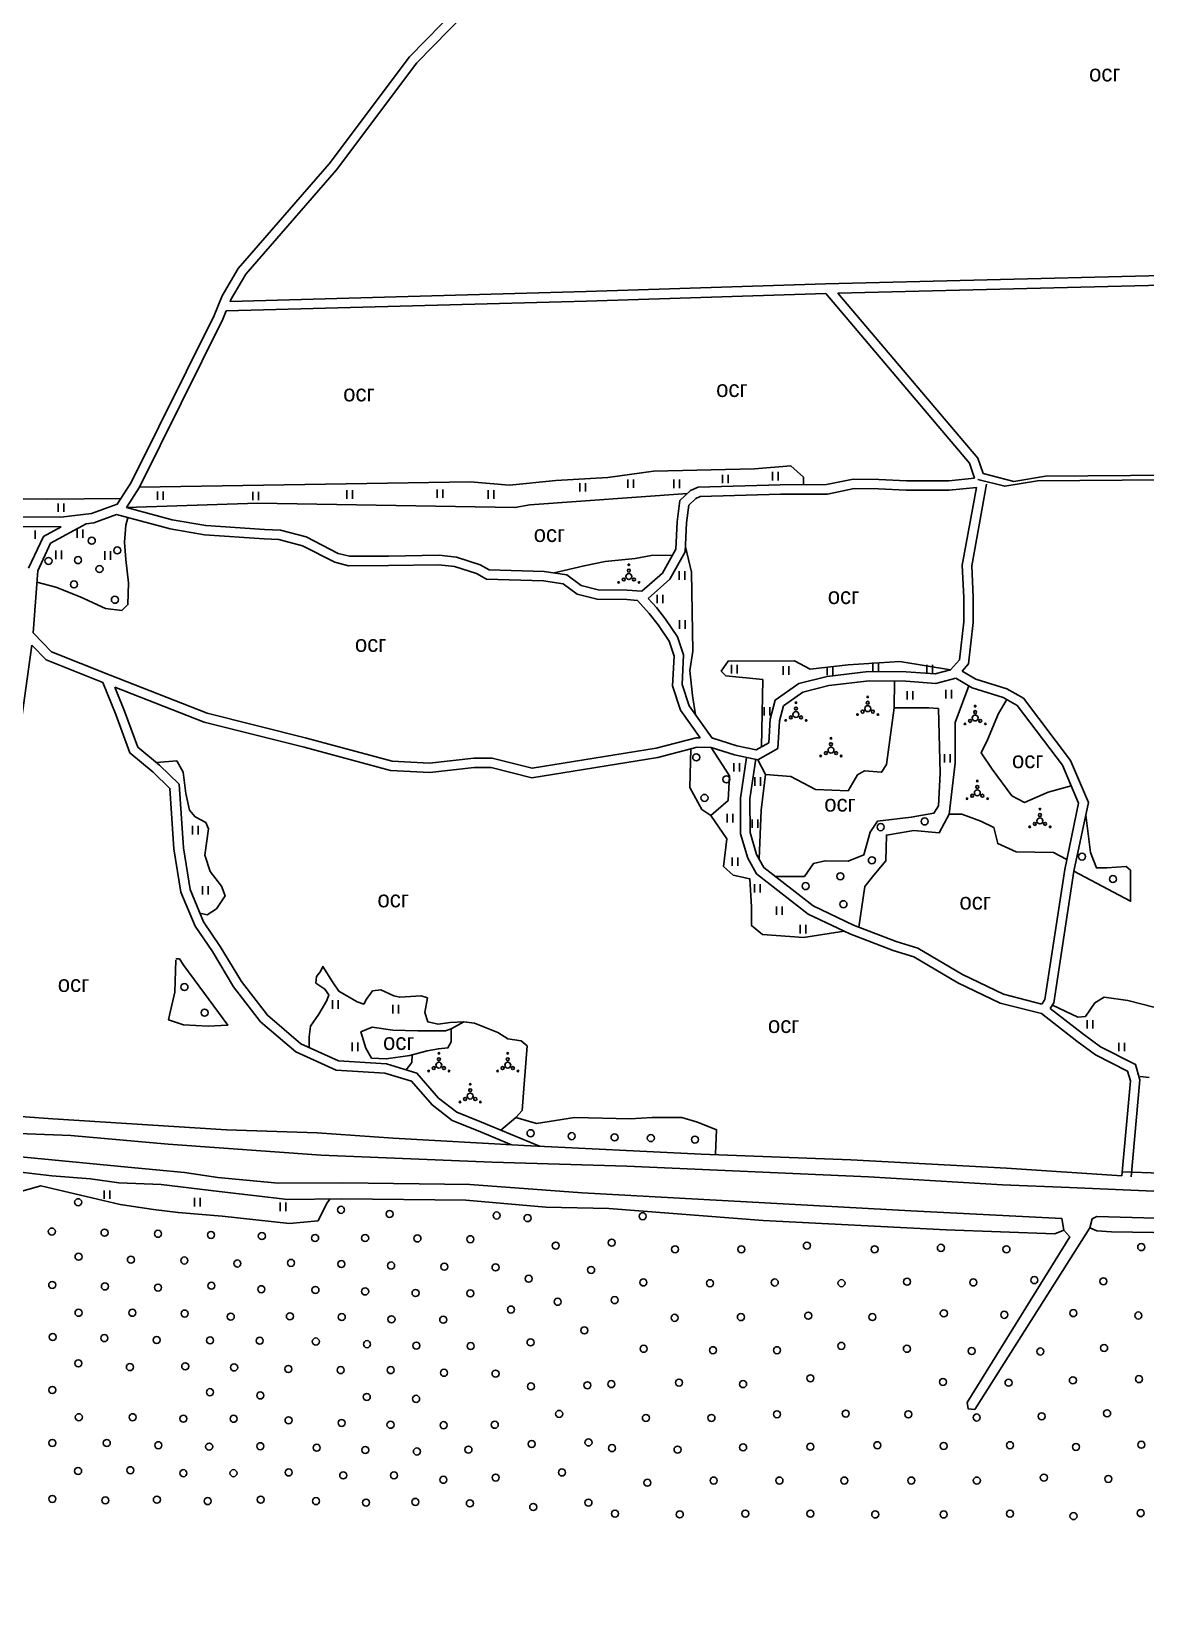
# Model space of a CAD drawing. Header units: millimetres. Extents: x 1379499 to 1411715, y 5652947 to 5671991.
# Drawn here: x 1404935 to 1405407, y 5654039 to 5654704 of the extents above; entities that cross this region are included whole.
import ezdxf

# ---------------------------------------------------------------- set-up
doc = ezdxf.new("R2010")
doc.units = ezdxf.units.MM
doc.layers.add('вулиці', color=7, linetype='Continuous')
doc.layers.add('на область', color=5, linetype='Continuous')
picture_1 = doc.add_image_def('image1.bmp', size_in_pixel=(3370, 2384))

msp = doc.modelspace()

# ---------------------------------------------------------------- linework, layer by layer
at = {"layer": 'вулиці', "color": 7}
for p, q in [((1405167.08, 5654509.17), (1405167.08, 5654512.77)), ((1405169.48, 5654509.17), (1405169.48, 5654512.77)), ((1405187.34, 5654510.7), (1405187.34, 5654514.3)), ((1405189.74, 5654510.7), (1405189.74, 5654514.3)), ((1405206.79, 5654510.59), (1405206.79, 5654514.19)), ((1405209.19, 5654510.59), (1405209.19, 5654514.19)), ((1405227.45, 5654512.65), (1405227.45, 5654516.25)), ((1405229.85, 5654512.65), (1405229.85, 5654516.25)), ((1405248.58, 5654513.85), (1405248.58, 5654517.45)), ((1405250.98, 5654513.85), (1405250.98, 5654517.45)), ((1404988.13, 5654505.61), (1404988.13, 5654509.21)), ((1404990.53, 5654505.61), (1404990.53, 5654509.21)), ((1405028.58, 5654505.48), (1405028.58, 5654509.08)), ((1405030.98, 5654505.48), (1405030.98, 5654509.08)), ((1405068.31, 5654506.13), (1405068.31, 5654509.73)), ((1405070.71, 5654506.13), (1405070.71, 5654509.73)), ((1405106.67, 5654506.46), (1405106.67, 5654510.06)), ((1405109.07, 5654506.46), (1405109.07, 5654510.06)), ((1405128.17, 5654506.13), (1405128.17, 5654509.73)), ((1405130.57, 5654506.13), (1405130.57, 5654509.73)), ((1404946.11, 5654500.51), (1404946.11, 5654504.11)), ((1404948.51, 5654500.51), (1404948.51, 5654504.11)), ((1404936.4, 5654489.14), (1404936.4, 5654492.74)), ((1404954.21, 5654489.52), (1404954.21, 5654493.12)), ((1404956.61, 5654489.52), (1404956.61, 5654493.12)), ((1404945.15, 5654480.57), (1404945.15, 5654484.17)), ((1404947.55, 5654480.57), (1404947.55, 5654484.17)), ((1404965.83, 5654480.28), (1404965.83, 5654483.88)), ((1404968.23, 5654480.28), (1404968.23, 5654483.88)), ((1405209.04, 5654471.85), (1405209.04, 5654475.45)), ((1405211.44, 5654471.85), (1405211.44, 5654475.45)), ((1405199.81, 5654461.84), (1405199.81, 5654465.44)), ((1405202.21, 5654461.84), (1405202.21, 5654465.44)), ((1405209.21, 5654451.09), (1405209.21, 5654454.69)), ((1405211.61, 5654451.09), (1405211.61, 5654454.69)), ((1405231.19, 5654432.2), (1405231.19, 5654435.8)), ((1405233.59, 5654432.2), (1405233.59, 5654435.8)), ((1405253.14, 5654431.58), (1405253.14, 5654435.18)), ((1405255.54, 5654431.58), (1405255.54, 5654435.18)), ((1405271.75, 5654431.37), (1405271.75, 5654434.97)), ((1405274.15, 5654431.37), (1405274.15, 5654434.97)), ((1405291.07, 5654433.24), (1405291.07, 5654436.84)), ((1405293.47, 5654433.24), (1405293.47, 5654436.84)), ((1405313.95, 5654432.21), (1405313.95, 5654435.81)), ((1405316.35, 5654432.21), (1405316.35, 5654435.81)), ((1405305.62, 5654421.08), (1405305.62, 5654424.68)), ((1405308.02, 5654421.08), (1405308.02, 5654424.68)), ((1405322.08, 5654421.58), (1405322.08, 5654425.18)), ((1405324.48, 5654421.58), (1405324.48, 5654425.18)), ((1405245.16, 5654414.31), (1405245.16, 5654417.91)), ((1405247.56, 5654414.31), (1405247.56, 5654417.91)), ((1405232.29, 5654390.64), (1405232.29, 5654394.24)), ((1405234.69, 5654390.64), (1405234.69, 5654394.24)), ((1405321.41, 5654394.41), (1405321.41, 5654398.01)), ((1405323.81, 5654394.41), (1405323.81, 5654398.01)), ((1405241.19, 5654384.59), (1405241.19, 5654388.19)), ((1405243.59, 5654384.59), (1405243.59, 5654388.19)), ((1405229.45, 5654369.07), (1405229.45, 5654372.67)), ((1405231.85, 5654369.07), (1405231.85, 5654372.67)), ((1405003.06, 5654363.98), (1405003.06, 5654367.58)), ((1405005.46, 5654363.98), (1405005.46, 5654367.58)), ((1405240.06, 5654366.75), (1405240.06, 5654370.35)), ((1405242.46, 5654366.75), (1405242.46, 5654370.35)), ((1405231.5, 5654350.68), (1405231.5, 5654354.28)), ((1405233.9, 5654350.68), (1405233.9, 5654354.28)), ((1405007.26, 5654338.55), (1405007.26, 5654342.15)), ((1405009.66, 5654338.55), (1405009.66, 5654342.15)), ((1405241.06, 5654339.36), (1405241.06, 5654342.96)), ((1405243.46, 5654339.36), (1405243.46, 5654342.96)), ((1405250.27, 5654329.94), (1405250.27, 5654333.54)), ((1405252.67, 5654329.94), (1405252.67, 5654333.54)), ((1405260.27, 5654322.1), (1405260.27, 5654325.7)), ((1405262.67, 5654322.1), (1405262.67, 5654325.7)), ((1405062.28, 5654290.2), (1405062.28, 5654293.8)), ((1405064.68, 5654290.2), (1405064.68, 5654293.8)), ((1405087.88, 5654288.25), (1405087.88, 5654291.85)), ((1405090.28, 5654288.25), (1405090.28, 5654291.85)), ((1405381.94, 5654281.81), (1405381.94, 5654285.41)), ((1405384.34, 5654281.81), (1405384.34, 5654285.41)), ((1405070.6, 5654272.28), (1405070.6, 5654275.88)), ((1405073, 5654272.28), (1405073, 5654275.88)), ((1405395.29, 5654272.23), (1405395.29, 5654275.83)), ((1405397.69, 5654272.23), (1405397.69, 5654275.83)), ((1404965.55, 5654209.72), (1404965.55, 5654213.32)), ((1404967.95, 5654209.72), (1404967.95, 5654213.32)), ((1405003.79, 5654206.53), (1405003.79, 5654210.13)), ((1405006.19, 5654206.53), (1405006.19, 5654210.13)), ((1405040.13, 5654204.54), (1405040.13, 5654208.14)), ((1405042.53, 5654204.54), (1405042.53, 5654208.14))]:
    msp.add_line(p, q, dxfattribs=at)
for points in [[(1405018.91, 5654589.66), (1405019.12, 5654590.17), (1405025.59, 5654601.21), (1405064.01, 5654645.31), (1405097.95, 5654690.58), (1405132.17, 5654725.61), (1405149.3, 5654747.09), (1405173.7, 5654814.97)], [(1405018.91, 5654589.66), (1405169.67, 5654593.8), (1405271.08, 5654597.02), (1405476.47, 5654602.13), (1405624.93, 5654600.76), (1405634, 5654597.97), (1405634.91, 5654585.25), (1405631.66, 5654565.31), (1405627.07, 5654536.94), (1405631.51, 5654525.79), (1405636.72, 5654519.29), (1405638.45, 5654519.1), (1405644.66, 5654515.18), (1405651.07, 5654517.3), (1405655.16, 5654522.63), (1405664.15, 5654568.81), (1405672.9, 5654656.3), (1405688.32, 5654732.48)], [(1405276.33, 5654593.15), (1405476.5, 5654598.13), (1405624.31, 5654596.77), (1405630.21, 5654594.95), (1405630.89, 5654585.44), (1405627.71, 5654565.95), (1405622.95, 5654536.49), (1405628.01, 5654523.76), (1405634.63, 5654515.51), (1405637.09, 5654515.23), (1405644.12, 5654510.79), (1405653.5, 5654513.89), (1405658.9, 5654520.95), (1405668.11, 5654568.23), (1405676.86, 5654655.7), (1405692.34, 5654732.17)], [(1404928.38, 5654498.39), (1404947.19, 5654498.25), (1404960.22, 5654499.84), (1404971.1, 5654503.76), (1404977.03, 5654513.01), (1405012.14, 5654583.75), (1405015.53, 5654591.96), (1405022.33, 5654603.56), (1405060.89, 5654647.83), (1405094.91, 5654693.19), (1405129.17, 5654728.26)], [(1404760.75, 5654590.91), (1404766.72, 5654588.05), (1404783.43, 5654591.26), (1404794.03, 5654592.5), (1404799.34, 5654589.7), (1404802.69, 5654582.68), (1404803.97, 5654573.92), (1404804.8, 5654553.76), (1404808.81, 5654547.17), (1404816.22, 5654536.81), (1404825.24, 5654529.79), (1404832.7, 5654520.04), (1404836.73, 5654511.54), (1404846.07, 5654502.37), (1404857.76, 5654496.45), (1404864.26, 5654494.34), (1404878.95, 5654492.99), (1404900.28, 5654491.63), (1404916.59, 5654493.68), (1404928.48, 5654494.39), (1404947.42, 5654494.25)], [(1405017.24, 5654585.61), (1405169.79, 5654589.8), (1405271.19, 5654593.02)], [(1405334.2, 5654514.81), (1405332.01, 5654521.22), (1405271.19, 5654593.02)], [(1405337.77, 5654516.73), (1405335.55, 5654523.23), (1405276.33, 5654593.15)], [(1404974.97, 5654502.4), (1404980.52, 5654511.04), (1405015.78, 5654582.1), (1405017.24, 5654585.61)], [(1404826.28, 5654534.05), (1404826.85, 5654541.22), (1404824.46, 5654548.8), (1404825.86, 5654555.18), (1404830.45, 5654555.98), (1404834.44, 5654552.39), (1404836.84, 5654537.63), (1404841.23, 5654525.07), (1404849.41, 5654514.3), (1404857.4, 5654510.11), (1404873.36, 5654506.12), (1404892.33, 5654506.12), (1404910.69, 5654506.32), (1404941.53, 5654505.9), (1404972.69, 5654506.25)], [(1404980.52, 5654511.04), (1405120.53, 5654513.32), (1405137.29, 5654511.88), (1405156.93, 5654513.86), (1405178.92, 5654515.12), (1405198.21, 5654517.82), (1405241.01, 5654518.74), (1405256.33, 5654520), (1405261.74, 5654515.31), (1405261.75, 5654512.09)], [(1404974.97, 5654502.4), (1404994.38, 5654497.22), (1405008.61, 5654494.78), (1405033.53, 5654493.11), (1405040.2, 5654492.78), (1405051.06, 5654489.97), (1405064.74, 5654482.97), (1405069.52, 5654481.75), (1405085.98, 5654481.86), (1405107.5, 5654482.19), (1405114.73, 5654481.41), (1405124.85, 5654478.08), (1405128.63, 5654475.97), (1405151.99, 5654475.3), (1405161.51, 5654473.91), (1405167.6, 5654469.4), (1405174.83, 5654467.59), (1405187.13, 5654467.48), (1405193.33, 5654466.92), (1405202.05, 5654474.65), (1405207.73, 5654484.75), (1405208.26, 5654496.28), (1405209.32, 5654505.32), (1405213.93, 5654509.57), (1405217.13, 5654510.99), (1405251.9, 5654512.05), (1405271.47, 5654512.12), (1405282.82, 5654514.43), (1405293.64, 5654514.25), (1405305.35, 5654513.72), (1405323.27, 5654513.72), (1405334.2, 5654514.81)], [(1405328.94, 5654433.14), (1405331.69, 5654436.19), (1405333.6, 5654453.79), (1405333.6, 5654464.39), (1405332.98, 5654477.75), (1405339.31, 5654512.22)], [(1405335.6, 5654514.22), (1405346.97, 5654511.38), (1405360.9, 5654513.74), (1405612.11, 5654515.63)], [(1405337.77, 5654516.73), (1405350.83, 5654513.46), (1405364.25, 5654515.73), (1405616.03, 5654517.63), (1405637.09, 5654515.23), (1405648.03, 5654508.32), (1405669.01, 5654491.06), (1405692.8, 5654479.47), (1405704, 5654476.04), (1405737.11, 5654480.62), (1405741.78, 5654479.07)], [(1405212.6, 5654508.34), (1405145.86, 5654503.52), (1405139.54, 5654502.35), (1405030.49, 5654504.21), (1404974.97, 5654502.4)], [(1405196.02, 5654463.95), (1405205.21, 5654472.11), (1405211.68, 5654483.62), (1405212.25, 5654495.95), (1405213.12, 5654503.38), (1405216.16, 5654506.18), (1405218.03, 5654507.01), (1405251.97, 5654508.05), (1405271.88, 5654508.12), (1405283.19, 5654510.42), (1405293.52, 5654510.25), (1405305.26, 5654509.72), (1405323.47, 5654509.72), (1405334.99, 5654510.87)], [(1405223.07, 5654404.73), (1405223.33, 5654404.72), (1405233.49, 5654401.55), (1405241.74, 5654399.86), (1405247.03, 5654402.82), (1405247.66, 5654412.75), (1405249.78, 5654420.79), (1405259.72, 5654427.97), (1405271.78, 5654430.93), (1405289.34, 5654433.05), (1405305.21, 5654432.84), (1405317.48, 5654431.99), (1405324.04, 5654433.68), (1405327.85, 5654437.91), (1405329.6, 5654454), (1405329.6, 5654464.3), (1405328.96, 5654478.03), (1405334.99, 5654510.87)], [(1404957.98, 5654495.54), (1404961.15, 5654495.92), (1404970.75, 5654499.38)], [(1404970.75, 5654499.38), (1404993.52, 5654493.31), (1405008.14, 5654490.8), (1405033.29, 5654489.12), (1405039.59, 5654488.8), (1405049.63, 5654486.21), (1405063.31, 5654479.21), (1405069.03, 5654477.75), (1405086.03, 5654477.86), (1405107.32, 5654478.19), (1405113.88, 5654477.48), (1405123.24, 5654474.4), (1405127.54, 5654472), (1405151.64, 5654471.31), (1405159.94, 5654470.09), (1405165.86, 5654465.71), (1405174.32, 5654463.6), (1405186.93, 5654463.48), (1405191.49, 5654463.07)], [(1404933.56, 5654476.67), (1404939.84, 5654490.13), (1404947.33, 5654494.25)], [(1404935.5, 5654449.33), (1404937.49, 5654475.64), (1404942.91, 5654487.26), (1404957.98, 5654495.54)], [(1404937.12, 5654470.76), (1404945.13, 5654468.72), (1404955.43, 5654464.57), (1404966.09, 5654459.69), (1404973.13, 5654458.79), (1404975.66, 5654461.32), (1404975.84, 5654470.53), (1404974.76, 5654480.45), (1404974.22, 5654487.67), (1404974.76, 5654494.89), (1404975.61, 5654498.09)], [(1405216.03, 5654414.58), (1405214.72, 5654422.87), (1405213.57, 5654433.37), (1405214.91, 5654441.57), (1405214.34, 5654475.05), (1405211.78, 5654485.76)], [(1405156.17, 5654474.69), (1405168.82, 5654477.77), (1405177.82, 5654479.57), (1405190.42, 5654480.87), (1405197.3, 5654482.02), (1405206.31, 5654482.23)], [(1405191.49, 5654463.07), (1405196.37, 5654457.47), (1405200.14, 5654452.79), (1405204.83, 5654445.87), (1405206.96, 5654439.46), (1405206.32, 5654426.91), (1405209.7, 5654416.55), (1405218.04, 5654404.89)], [(1405196.02, 5654463.95), (1405199.44, 5654460.04), (1405203.36, 5654455.17), (1405208.45, 5654447.65), (1405211, 5654440), (1405210.35, 5654427.44), (1405213.32, 5654418.38), (1405223.07, 5654404.73)], [(1404935.5, 5654449.33), (1404943.33, 5654441.36), (1404968.09, 5654431.47)], [(1404747.56, 5654247.13), (1404755.83, 5654255.79), (1404758.76, 5654264.37), (1404758.4, 5654276.33), (1404756.35, 5654283.57), (1404756.61, 5654289.79), (1404759.8, 5654296.29), (1404764.48, 5654299.57), (1404774.24, 5654303.19), (1404780.34, 5654306.59), (1404787.68, 5654313.05), (1404794.45, 5654314.77), (1404808.15, 5654314.77), (1404823.58, 5654312.91), (1404831.49, 5654311.01), (1404857.45, 5654306.31), (1404873.28, 5654304.21), (1404887.24, 5654302.41), (1404899.67, 5654302.75), (1404911.81, 5654306.6), (1404917.68, 5654316.89), (1404922.09, 5654356.28), (1404927.88, 5654393.22), (1404934.98, 5654444.16)], [(1404934.98, 5654444.16), (1404941.07, 5654437.96), (1404965.02, 5654428.39), (1404970.47, 5654414.77), (1404976.5, 5654398.53), (1404986.39, 5654390.32), (1404993.43, 5654383.46), (1404995.15, 5654357.89), (1404998.06, 5654339.55), (1405004.09, 5654325.15), (1405011.4, 5654314.45), (1405020.41, 5654299.5), (1405031.8, 5654284.72), (1405046.76, 5654271.97), (1405063.83, 5654264.26), (1405084.41, 5654262.9), (1405095.8, 5654259.51), (1405104.47, 5654249.48), (1405112.97, 5654242.86), (1405123.91, 5654238.53), (1405138.04, 5654232.65)], [(1405243.91, 5654401.07), (1405244.52, 5654429.55), (1405228.86, 5654431.08), (1405226.95, 5654433.18), (1405229.81, 5654437.37), (1405257.89, 5654437.56), (1405264.58, 5654433.94), (1405280.63, 5654435.85), (1405302.59, 5654437.18), (1405324.04, 5654433.68)], [(1405366.27, 5654290.33), (1405367.77, 5654292.76), (1405376.3, 5654348.46), (1405382.42, 5654377.59), (1405374.86, 5654395.36), (1405354.87, 5654421.64), (1405347.92, 5654425.71), (1405334.78, 5654429.75), (1405328.94, 5654433.14)], [(1404968.09, 5654431.47), (1405009.2, 5654415.32), (1405051.3, 5654404.75), (1405087.48, 5654395.03), (1405103.35, 5654394.18), (1405122.07, 5654396.28), (1405129.9, 5654396.28), (1405146.83, 5654392.05), (1405199.3, 5654400.5), (1405216.23, 5654404.94), (1405218.04, 5654404.89)], [(1404970.13, 5654426.37), (1405007.97, 5654411.5), (1405050.3, 5654400.88), (1405086.85, 5654391.05), (1405103.47, 5654390.17), (1405122.29, 5654392.28), (1405129.41, 5654392.28), (1405146.65, 5654387.97), (1405200.13, 5654396.58), (1405216.68, 5654400.93), (1405222.66, 5654400.74), (1405232.49, 5654397.67), (1405242.39, 5654395.64), (1405250.88, 5654400.39), (1405251.63, 5654412.11), (1405253.28, 5654418.38), (1405261.43, 5654424.27), (1405272.5, 5654426.99), (1405289.56, 5654429.04), (1405305.05, 5654428.84), (1405317.85, 5654427.96), (1405326.21, 5654430.11)], [(1404970.13, 5654426.37), (1404974.2, 5654416.21), (1404979.88, 5654400.92), (1404989.07, 5654393.3), (1404997.31, 5654385.25), (1404999.13, 5654358.34), (1405001.94, 5654340.65), (1405007.62, 5654327.07), (1405014.76, 5654316.61), (1405023.72, 5654301.76), (1405034.71, 5654287.49), (1405048.93, 5654275.39), (1405064.82, 5654268.21), (1405085.12, 5654266.87), (1405098.06, 5654263.01), (1405107.24, 5654252.4), (1405114.98, 5654246.37), (1405125.42, 5654242.23), (1405149.94, 5654232.02)], [(1405245.7, 5654389.36), (1405256.4, 5654388.59), (1405266.9, 5654383.06), (1405280.66, 5654382.49), (1405284.67, 5654389.17), (1405287.53, 5654390.88), (1405294.79, 5654390.31), (1405296.9, 5654393.56), (1405299, 5654409.27), (1405300.15, 5654417.67), (1405300.3, 5654428.9)], [(1405331.7, 5654426.91), (1405325.97, 5654411.36), (1405325.97, 5654394.18), (1405323.42, 5654372.54)], [(1405362.73, 5654292.22), (1405363.94, 5654294.18), (1405372.36, 5654349.17), (1405378.25, 5654377.18), (1405371.37, 5654393.34), (1405352.17, 5654418.59), (1405346.3, 5654422.02), (1405333.16, 5654426.06), (1405326.21, 5654430.11)], [(1405375.12, 5654384.53), (1405365.32, 5654381.94), (1405355.39, 5654377.55), (1405350.04, 5654380.41), (1405341.63, 5654391.67), (1405337.05, 5654398.54), (1405339.72, 5654404.08), (1405344.31, 5654415.15), (1405347.81, 5654421.14)], [(1405300.15, 5654417.67), (1405314.86, 5654417.67), (1405318.87, 5654417.29), (1405319.63, 5654389.99), (1405318.87, 5654376.06), (1405316.96, 5654373.01), (1405307.4, 5654371.29), (1405293.08, 5654369.57), (1405290.02, 5654364.99), (1405287.33, 5654355.38), (1405280.64, 5654352.71), (1405270.9, 5654352.9), (1405265.93, 5654351.75), (1405262.11, 5654346.22), (1405256.38, 5654346.22), (1405249.69, 5654346.23)], [(1405214.06, 5654400.24), (1405213.57, 5654383.9), (1405218.73, 5654374.54), (1405222.55, 5654372.06), (1405229.81, 5654378.36), (1405230.38, 5654388.86), (1405222.66, 5654400.74)], [(1404987.73, 5654394.41), (1404996.33, 5654395.15), (1404999.1, 5654390.35), (1405000.17, 5654381.38), (1405001.67, 5654374.23), (1405004.12, 5654371.46), (1405008.61, 5654369.11), (1405009.79, 5654366.33), (1405008.26, 5654355.21), (1405010.5, 5654348.35), (1405015.28, 5654342.08), (1405016.78, 5654338.04), (1405013.19, 5654332.52), (1405009.16, 5654329.98), (1405006.1, 5654330.71)], [(1405237.67, 5654396.61), (1405235.01, 5654379.37), (1405235.12, 5654364.27), (1405238.19, 5654353.98), (1405241.78, 5654347.31), (1405263.69, 5654330.31), (1405281.31, 5654321.89), (1405299.74, 5654314.93), (1405308.47, 5654312.18), (1405327.17, 5654301.15), (1405345.1, 5654292.58), (1405362.57, 5654288.14), (1405377.51, 5654276.56), (1405385.48, 5654270.75), (1405398.97, 5654263.86), (1405400.19, 5654259.72), (1405396.58, 5654219.47)], [(1405241.63, 5654396), (1405239.01, 5654379.08), (1405239.12, 5654364.86), (1405241.91, 5654355.51), (1405244.9, 5654349.95), (1405265.8, 5654333.73), (1405282.89, 5654325.57), (1405301.05, 5654318.71), (1405310.11, 5654315.85), (1405329.05, 5654304.69), (1405346.47, 5654296.36), (1405362.73, 5654292.22)], [(1405242.92, 5654353.62), (1405243.79, 5654374.28), (1405245.7, 5654389.36), (1405242.39, 5654395.64)], [(1405285.23, 5654324.69), (1405287.7, 5654342), (1405291.52, 5654346.77), (1405296.67, 5654352.88), (1405296.87, 5654363.76), (1405308.52, 5654365.67), (1405319.22, 5654364.71), (1405323.42, 5654372.54), (1405328.77, 5654372.54), (1405336.79, 5654369.67), (1405342.33, 5654367), (1405344.05, 5654360.13), (1405351.77, 5654356.7), (1405367.63, 5654356.31), (1405373.24, 5654353.35)], [(1405222.55, 5654372.06), (1405229.23, 5654362.14), (1405227.9, 5654350.4), (1405231.92, 5654346.77), (1405238.98, 5654345.24), (1405239.75, 5654333.41), (1405239.75, 5654325.39), (1405244.33, 5654321.58), (1405261.72, 5654320.43), (1405278.94, 5654323.02)], [(1405376.3, 5654348.46), (1405400.29, 5654335.7), (1405400.29, 5654348.87), (1405398.38, 5654350.4), (1405390.17, 5654349.83), (1405385.77, 5654349.83), (1405383.29, 5654356.31), (1405381.28, 5654372.18)], [(1404995.95, 5654310.83), (1404995.49, 5654297.2), (1404993.22, 5654287.5), (1404992.76, 5654285.53), (1404999.13, 5654283.41), (1405009.6, 5654282.8), (1405017.93, 5654283.26), (1405010.05, 5654294.02), (1404999.28, 5654308.56), (1404997.47, 5654311.29), (1404995.97, 5654311.34)], [(1405052.46, 5654273.79), (1405052.41, 5654278.39), (1405053.01, 5654282.78), (1405056.5, 5654287.93), (1405059.84, 5654293.69), (1405060.75, 5654296.11), (1405059.08, 5654298.54), (1405055.29, 5654301.05), (1405055.29, 5654301.05), (1405055.53, 5654303.85), (1405057.24, 5654306.04), (1405058.21, 5654308.11), (1405062.23, 5654301.54), (1405064.91, 5654297.64), (1405072.71, 5654293.14), (1405075.51, 5654292.17), (1405076.61, 5654294.24), (1405079.29, 5654297.77), (1405082.82, 5654298.25), (1405088.3, 5654295.7), (1405090.74, 5654295.09), (1405099.81, 5654295.68), (1405102.49, 5654294.83), (1405101.39, 5654288.63), (1405102.61, 5654284.73), (1405107, 5654283.64), (1405112.11, 5654284.37), (1405117.84, 5654284.73), (1405122.47, 5654284.12), (1405132.33, 5654280.11), (1405136.6, 5654277.55), (1405142.2, 5654276.58), (1405144.76, 5654274.51), (1405143.44, 5654258.23), (1405142.58, 5654247.15), (1405139.9, 5654244.11), (1405133.61, 5654238.82)], [(1405367.14, 5654291.75), (1405377.99, 5654286.62), (1405381.17, 5654286.9), (1405385.19, 5654292.72), (1405389.07, 5654295.07), (1405399.1, 5654293.65), (1405410.74, 5654290.74)], [(1405366.27, 5654290.33), (1405379.92, 5654279.76), (1405387.59, 5654274.16), (1405402.32, 5654266.64), (1405404.25, 5654260.13), (1405400.57, 5654219.11)], [(1405117.84, 5654284.73), (1405112.57, 5654281.7), (1405110.09, 5654280.81), (1405098.47, 5654280.81), (1405087.85, 5654281.21), (1405079.11, 5654282.4), (1405074.34, 5654280.51), (1405076.43, 5654273.57), (1405078.81, 5654269.3), (1405085.06, 5654269), (1405095.09, 5654270.49), (1405102.44, 5654272.38), (1405107.11, 5654273.27), (1405111.18, 5654273.67), (1405112.47, 5654276.15), (1405112.57, 5654281.7)], [(1405096.07, 5654270.74), (1405095.89, 5654267.52), (1405093.51, 5654264.36)], [(1404756.65, 5654258.19), (1404762.58, 5654253.68), (1404807.45, 5654253.19), (1404810.67, 5654259.32), (1404838.15, 5654257.86), (1404872.65, 5654250.56), (1404900.59, 5654246.69), (1404943.81, 5654243.64), (1405017.46, 5654238.92), (1405055.75, 5654237.75), (1405087.93, 5654235.4), (1405143.48, 5654232.35), (1405218.41, 5654228.59), (1405281.76, 5654226.21), (1405347.77, 5654222.69), (1405396.58, 5654219.47)], [(1405408.08, 5654261.16), (1405404.37, 5654261.49)], [(1405139.9, 5654244.11), (1405148.62, 5654241.7), (1405164.82, 5654244.16), (1405188.37, 5654243.67), (1405197.7, 5654244.16), (1405210.21, 5654244.16), (1405216.84, 5654242.2), (1405224.94, 5654239.01), (1405224.69, 5654232.39), (1405224.44, 5654228.67)], [(1404892.12, 5654238.81), (1404951.4, 5654236.57), (1404992.71, 5654232.91), (1405057.48, 5654228.25), (1405129.89, 5654225.21), (1405186.94, 5654223.59), (1405289.21, 5654219.12), (1405346.06, 5654215.68), (1405374.39, 5654214.61), (1405374.39, 5654214.61)], [(1404914.48, 5654222.9), (1404943.39, 5654219.43), (1404959.79, 5654218.18), (1404971.73, 5654216.52), (1404989.66, 5654215.82), (1405014.32, 5654212.88), (1405043.36, 5654209.41), (1405066.03, 5654209.81), (1405118.78, 5654209.14), (1405152.68, 5654206.23), (1405179.36, 5654205.67), (1405244.64, 5654200.64), (1405322.12, 5654196.57), (1405368.18, 5654194.92), (1405372.03, 5654196.51), (1405371.17, 5654201.39), (1405307.18, 5654204.63), (1405168.04, 5654212.31), (1405120.4, 5654215.87), (1405066.63, 5654216.59), (1405039.3, 5654216.42), (1405013.66, 5654218.73), (1404999.59, 5654220.87), (1404975.56, 5654223.18), (1404915.47, 5654228.89)], [(1405542.97, 5654216.05), (1405396.86, 5654221.11)], [(1404922.26, 5654210.59), (1404938.73, 5654215.3), (1404972.33, 5654207.42), (1404986.44, 5654205.23), (1404996.9, 5654203.9), (1405015.55, 5654202.39), (1405044.1, 5654199.37), (1405056.2, 5654200.37), (1405059.89, 5654207.92), (1405061.27, 5654209.73)], [(1405632.07, 5654072.27), (1405657.73, 5654188.23), (1405657.99, 5654200.88), (1405549.45, 5654206.9), (1405374.39, 5654214.61)], [(1405624.04, 5654072.28), (1405625.38, 5654089.14), (1405646.48, 5654176.58), (1405649.67, 5654192.15), (1405649.67, 5654195.39), (1405599.36, 5654197.35), (1405535.69, 5654198.97), (1405440.68, 5654200.72), (1405386.01, 5654202.34), (1405384.07, 5654201.26), (1405383, 5654197.47)], [(1405372.03, 5654196.51), (1405374.5, 5654193.67), (1405331.01, 5654123.47), (1405331.51, 5654120.83), (1405334.28, 5654120.6), (1405383, 5654197.47), (1405385.93, 5654196.23), (1405392.13, 5654195.78), (1405561.37, 5654193.13), (1405639.8, 5654191.45), (1405643.23, 5654190.19), (1405643.57, 5654186.88), (1405629.68, 5654128.56), (1405621.72, 5654095.82), (1405617.89, 5654087.93), (1405614.64, 5654075.99), (1405614.87, 5654071.93)]]:
    msp.add_lwpolyline(points, dxfattribs=at)
for centre, radius in [((1404960.34, 5654488.35), 1.49), ((1404971.14, 5654484.24), 1.49), ((1404942.01, 5654479.79), 1.49), ((1404954.52, 5654480.13), 1.49), ((1404963.6, 5654476.36), 1.49), ((1405185.62, 5654471.92), 0.625), ((1405187.78, 5654473.17), 1.25), ((1405187.78, 5654475.67), 0.625), ((1405187.78, 5654478.17), 0.312), ((1405189.95, 5654471.92), 0.625), ((1404952.8, 5654469.86), 1.49), ((1405183.45, 5654470.67), 0.312), ((1405192.11, 5654470.67), 0.312), ((1404970.11, 5654463.35), 1.49), ((1405258.55, 5654419.77), 0.312), ((1405288.95, 5654419.74), 0.625), ((1405288.95, 5654422.24), 0.312), ((1405254.22, 5654412.27), 0.312), ((1405256.39, 5654413.52), 0.625), ((1405258.55, 5654414.77), 1.25), ((1405258.55, 5654417.27), 0.625), ((1405260.72, 5654413.52), 0.625), ((1405262.88, 5654412.27), 0.312), ((1405284.62, 5654414.74), 0.312), ((1405286.78, 5654415.99), 0.625), ((1405288.95, 5654417.24), 1.25), ((1405291.11, 5654415.99), 0.625), ((1405293.28, 5654414.74), 0.312), ((1405332.29, 5654412.05), 0.625), ((1405334.46, 5654413.3), 1.25), ((1405334.46, 5654415.8), 0.625), ((1405334.46, 5654418.3), 0.312), ((1405336.62, 5654412.05), 0.625), ((1405330.13, 5654410.8), 0.312), ((1405338.79, 5654410.8), 0.312), ((1405271.22, 5654398.46), 0.625), ((1405273.38, 5654399.71), 1.25), ((1405273.38, 5654402.21), 0.625), ((1405273.38, 5654404.71), 0.312), ((1405275.55, 5654398.46), 0.625), ((1405216.32, 5654396.64), 1.49), ((1405269.05, 5654397.21), 0.312), ((1405277.71, 5654397.21), 0.312), ((1405229.09, 5654387.34), 1.49), ((1405335.36, 5654386.63), 0.312), ((1405219.82, 5654379.48), 1.49), ((1405331.03, 5654379.13), 0.312), ((1405333.19, 5654380.38), 0.625), ((1405335.36, 5654381.63), 1.25), ((1405335.36, 5654384.13), 0.625), ((1405337.52, 5654380.38), 0.625), ((1405339.69, 5654379.13), 0.312), ((1405361.88, 5654372.23), 0.625), ((1405361.88, 5654374.73), 0.312), ((1405294.44, 5654367.09), 1.49), ((1405313.08, 5654369.5), 1.49), ((1405357.55, 5654367.23), 0.312), ((1405359.72, 5654368.48), 0.625), ((1405361.88, 5654369.73), 1.25), ((1405364.05, 5654368.48), 0.625), ((1405366.21, 5654367.23), 0.312), ((1405290.71, 5654353.07), 1.49), ((1405379.7, 5654354.63), 1.49), ((1405277.34, 5654346.28), 1.49), ((1405392.81, 5654345.12), 1.49), ((1405262.65, 5654342.12), 1.49), ((1405278.66, 5654334.46), 1.49), ((1404999.59, 5654299.39), 1.49), ((1405008.11, 5654288.55), 1.49), ((1405107.33, 5654266.34), 1.25), ((1405107.33, 5654268.84), 0.625), ((1405107.33, 5654271.34), 0.312), ((1405136.5, 5654266.34), 1.25), ((1405136.5, 5654268.84), 0.625), ((1405136.5, 5654271.34), 0.312), ((1405103, 5654263.84), 0.312), ((1405105.16, 5654265.09), 0.625), ((1405109.49, 5654265.09), 0.625), ((1405111.66, 5654263.84), 0.312), ((1405132.17, 5654263.84), 0.312), ((1405134.34, 5654265.09), 0.625), ((1405138.67, 5654265.09), 0.625), ((1405140.83, 5654263.84), 0.312), ((1405120.6, 5654253.25), 1.25), ((1405120.6, 5654255.75), 0.625), ((1405120.6, 5654258.25), 0.312), ((1405116.27, 5654250.75), 0.312), ((1405118.44, 5654252), 0.625), ((1405122.77, 5654252), 0.625), ((1405124.94, 5654250.75), 0.312), ((1405146.15, 5654237.52), 1.49), ((1405163.59, 5654236.28), 1.49), ((1405181.74, 5654235.76), 1.49), ((1405197.1, 5654235.46), 1.49), ((1405215.78, 5654234.82), 1.49), ((1404954.57, 5654208.32), 1.49), ((1405065.9, 5654205.09), 1.49), ((1405086.47, 5654203.34), 1.49), ((1405131.81, 5654202.69), 1.49), ((1405144.88, 5654201.58), 1.49), ((1405193.63, 5654202.4), 1.49), ((1404943.42, 5654195.9), 1.49), ((1404965.73, 5654195.42), 1.49), ((1404988.37, 5654194.95), 1.49), ((1405010.84, 5654194.47), 1.49), ((1405032.36, 5654193.99), 1.49), ((1405054.91, 5654193.14), 1.49), ((1405076.11, 5654193.14), 1.49), ((1405098.26, 5654192.98), 1.49), ((1405120.65, 5654192.66), 1.49), ((1404954.73, 5654185.23), 1.49), ((1405156.83, 5654189.95), 1.49), ((1405180.53, 5654191.19), 1.49), ((1405207.35, 5654188.38), 1.49), ((1405235.42, 5654188.38), 1.49), ((1405263.18, 5654189.94), 1.49), ((1405291.87, 5654188.38), 1.49), ((1405319.94, 5654189), 1.49), ((1405347.7, 5654188.38), 1.49), ((1405404.78, 5654189.32), 1.49), ((1404976.89, 5654183.96), 1.49), ((1404999.52, 5654183.64), 1.49), ((1405022, 5654182.37), 1.49), ((1405044.7, 5654182.63), 1.49), ((1405066.06, 5654182.15), 1.49), ((1405087.1, 5654181.52), 1.49), ((1405109.65, 5654181.03), 1.49), ((1405131.33, 5654180.72), 1.49), ((1405171.8, 5654179.66), 1.49), ((1404943.58, 5654173.29), 1.49), ((1404965.89, 5654172.65), 1.49), ((1404988.37, 5654172.17), 1.49), ((1405011, 5654172.97), 1.49), ((1405032.11, 5654171.48), 1.49), ((1405145.36, 5654175.94), 1.49), ((1405193.94, 5654174.36), 1.49), ((1405222.14, 5654174.02), 1.49), ((1405249.59, 5654174.33), 1.49), ((1405277.84, 5654174.05), 1.49), ((1405305.6, 5654174.67), 1.49), ((1405333.67, 5654174.36), 1.49), ((1405359.5, 5654175.33), 1.49), ((1405388.76, 5654174.84), 1.49), ((1405055.06, 5654171.17), 1.49), ((1405076.11, 5654170.53), 1.49), ((1405097.46, 5654169.89), 1.49), ((1405120.65, 5654169.73), 1.49), ((1405157.63, 5654166.17), 1.49), ((1405181.78, 5654166.88), 1.49), ((1404954.73, 5654161.5), 1.49), ((1404977.53, 5654161.5), 1.49), ((1404999.68, 5654161.18), 1.49), ((1405019.2, 5654159.86), 1.49), ((1405044.23, 5654160.02), 1.49), ((1405066.22, 5654159.7), 1.49), ((1405087.26, 5654158.74), 1.49), ((1405109.17, 5654158.58), 1.49), ((1405137.86, 5654162.88), 1.49), ((1405207.17, 5654159.37), 1.49), ((1405235.24, 5654159.68), 1.49), ((1405263.74, 5654160.29), 1.49), ((1405290.94, 5654159.71), 1.49), ((1405321.19, 5654161.27), 1.49), ((1405346.77, 5654160.65), 1.49), ((1405376.05, 5654161.38), 1.49), ((1405403.56, 5654160.36), 1.49), ((1405168.94, 5654154.07), 1.49), ((1404943.8, 5654151.26), 1.49), ((1404965.64, 5654150.78), 1.49), ((1404987.8, 5654149.99), 1.49), ((1405010.43, 5654149.83), 1.49), ((1405031.47, 5654149.67), 1.49), ((1405055.22, 5654149.35), 1.49), ((1405076.9, 5654148.23), 1.49), ((1405097.78, 5654147.6), 1.49), ((1405120.81, 5654147.43), 1.49), ((1405146.15, 5654148.97), 1.49), ((1405194.07, 5654146.28), 1.49), ((1405223.39, 5654145.66), 1.49), ((1405250.52, 5654145.66), 1.49), ((1405277.77, 5654147.51), 1.49), ((1405305.53, 5654146.27), 1.49), ((1405332.98, 5654145.33), 1.49), ((1405362.07, 5654145.12), 1.49), ((1405389.06, 5654146.64), 1.49), ((1404954.64, 5654140.11), 1.49), ((1404976.48, 5654138.52), 1.49), ((1404999.91, 5654138.84), 1.49), ((1405020.63, 5654138.36), 1.49), ((1405043.59, 5654137.72), 1.49), ((1405065.74, 5654137.24), 1.49), ((1405086.94, 5654137.24), 1.49), ((1405109.49, 5654136.12), 1.49), ((1405131.33, 5654135.75), 1.49), ((1405209.04, 5654131.95), 1.49), ((1405264.67, 5654133.8), 1.49), ((1405320.81, 5654132.24), 1.49), ((1405348.59, 5654131.91), 1.49), ((1405375.84, 5654132.93), 1.49), ((1405403.81, 5654133.43), 1.49), ((1404943.62, 5654128.83), 1.49), ((1405010.37, 5654127.9), 1.49), ((1405031.7, 5654126.52), 1.49), ((1405076.81, 5654125.88), 1.49), ((1405097.69, 5654125.08), 1.49), ((1405146.31, 5654130.34), 1.49), ((1405170.22, 5654130.82), 1.49), ((1405180.35, 5654131.32), 1.49), ((1405236.18, 5654131.32), 1.49), ((1405158.27, 5654118.71), 1.49), ((1405250.52, 5654118.55), 1.49), ((1405279.64, 5654118.84), 1.49), ((1405306.15, 5654118.53), 1.49), ((1405390.34, 5654118.95), 1.49), ((1404954.85, 5654117.3), 1.49), ((1404977.62, 5654117.3), 1.49), ((1404999.14, 5654116.68), 1.49), ((1405020.39, 5654116.64), 1.49), ((1405043.66, 5654116.01), 1.49), ((1405066.13, 5654114.89), 1.49), ((1405086.85, 5654114.09), 1.49), ((1405109.33, 5654113.93), 1.49), ((1405131.01, 5654114.09), 1.49), ((1405195.01, 5654116.99), 1.49), ((1405222.76, 5654116.99), 1.49), ((1405335.12, 5654117.18), 1.49), ((1405362.62, 5654117.68), 1.49), ((1404943.62, 5654106.4), 1.49), ((1404966.7, 5654106.4), 1.49), ((1404988.53, 5654105.46), 1.49), ((1405031.7, 5654105.02), 1.49), ((1405146.63, 5654105.97), 1.49), ((1405170.7, 5654106.61), 1.49), ((1405293.05, 5654105.45), 1.49), ((1405321.12, 5654105.13), 1.49), ((1405349.19, 5654105.45), 1.49), ((1405404.83, 5654105.66), 1.49), ((1405010.05, 5654104.84), 1.49), ((1405055.61, 5654104.38), 1.49), ((1405076.17, 5654103.42), 1.49), ((1405098.01, 5654102.79), 1.49), ((1405119.85, 5654103.58), 1.49), ((1405180.66, 5654104.21), 1.49), ((1405208.42, 5654103.59), 1.49), ((1405236.18, 5654104.53), 1.49), ((1405264.67, 5654104.82), 1.49), ((1405377.12, 5654104.73), 1.49), ((1404954.54, 5654094.55), 1.49), ((1404976.68, 5654094.87), 1.49), ((1404999.14, 5654093.62), 1.49), ((1405020.35, 5654093.62), 1.49), ((1405043.74, 5654093.93), 1.49), ((1405066.82, 5654092.68), 1.49), ((1405088.34, 5654092.68), 1.49), ((1405131.38, 5654091.75), 1.49), ((1405159.45, 5654093.93), 1.49), ((1405363.54, 5654091.73), 1.49), ((1405109.23, 5654090.82), 1.49), ((1405195.63, 5654089.57), 1.49), ((1405223.7, 5654090.5), 1.49), ((1405251.57, 5654090.49), 1.49), ((1405279.02, 5654090.49), 1.49), ((1405307.4, 5654090.49), 1.49), ((1405335.16, 5654090.49), 1.49), ((1405390.85, 5654091.18), 1.49), ((1404943.62, 5654082.71), 1.49), ((1404966.08, 5654082.09), 1.49), ((1404987.91, 5654082.4), 1.49), ((1405009.43, 5654081.78), 1.49), ((1405031.89, 5654082.4), 1.49), ((1405055.28, 5654081.78), 1.49), ((1405076.49, 5654081.16), 1.49), ((1405097.38, 5654081.47), 1.49), ((1405120.46, 5654080.84), 1.49), ((1405147.29, 5654079.29), 1.49), ((1405170.68, 5654081.16), 1.49), ((1405181.91, 5654076.48), 1.49), ((1405209.35, 5654076.17), 1.49), ((1405237.11, 5654076.48), 1.49), ((1405264.67, 5654076.47), 1.49), ((1405292.12, 5654076.15), 1.49), ((1405321.12, 5654076.15), 1.49), ((1405349.19, 5654076.47), 1.49), ((1405376.1, 5654075.43), 1.49), ((1405404.58, 5654076.7), 1.49)]:
    msp.add_circle(centre, radius, dxfattribs=at)

# ---------------------------------------------------------------- texts
for p in [(1405382.69, 5654682.78), (1405066.81, 5654547.34), (1405224.76, 5654549.19), (1405147.49, 5654487.81), (1405272.03, 5654461.54), (1405071.78, 5654441.3), (1405350.04, 5654392.07), (1405270.53, 5654373.69), (1405081.32, 5654333.16), (1405327.79, 5654332.19), (1404945.94, 5654297.34), (1405246.69, 5654279.96), (1405083.68, 5654272.77)]:
    msp.add_text('осг', height=7, dxfattribs=at).set_placement(p)

# ---------------------------------------------------------------- pictures from other files: only their frames are drawn
at = {"layer": 'на область', "color": 7, "lineweight": -2}
image = msp.add_image(picture_1, insert=(1395288.55, 5652947.02), size_in_units=(16426, 11620.05), dxfattribs=at)
image.dxf.flags = 7

doc.saveas('drawing.dxf')
